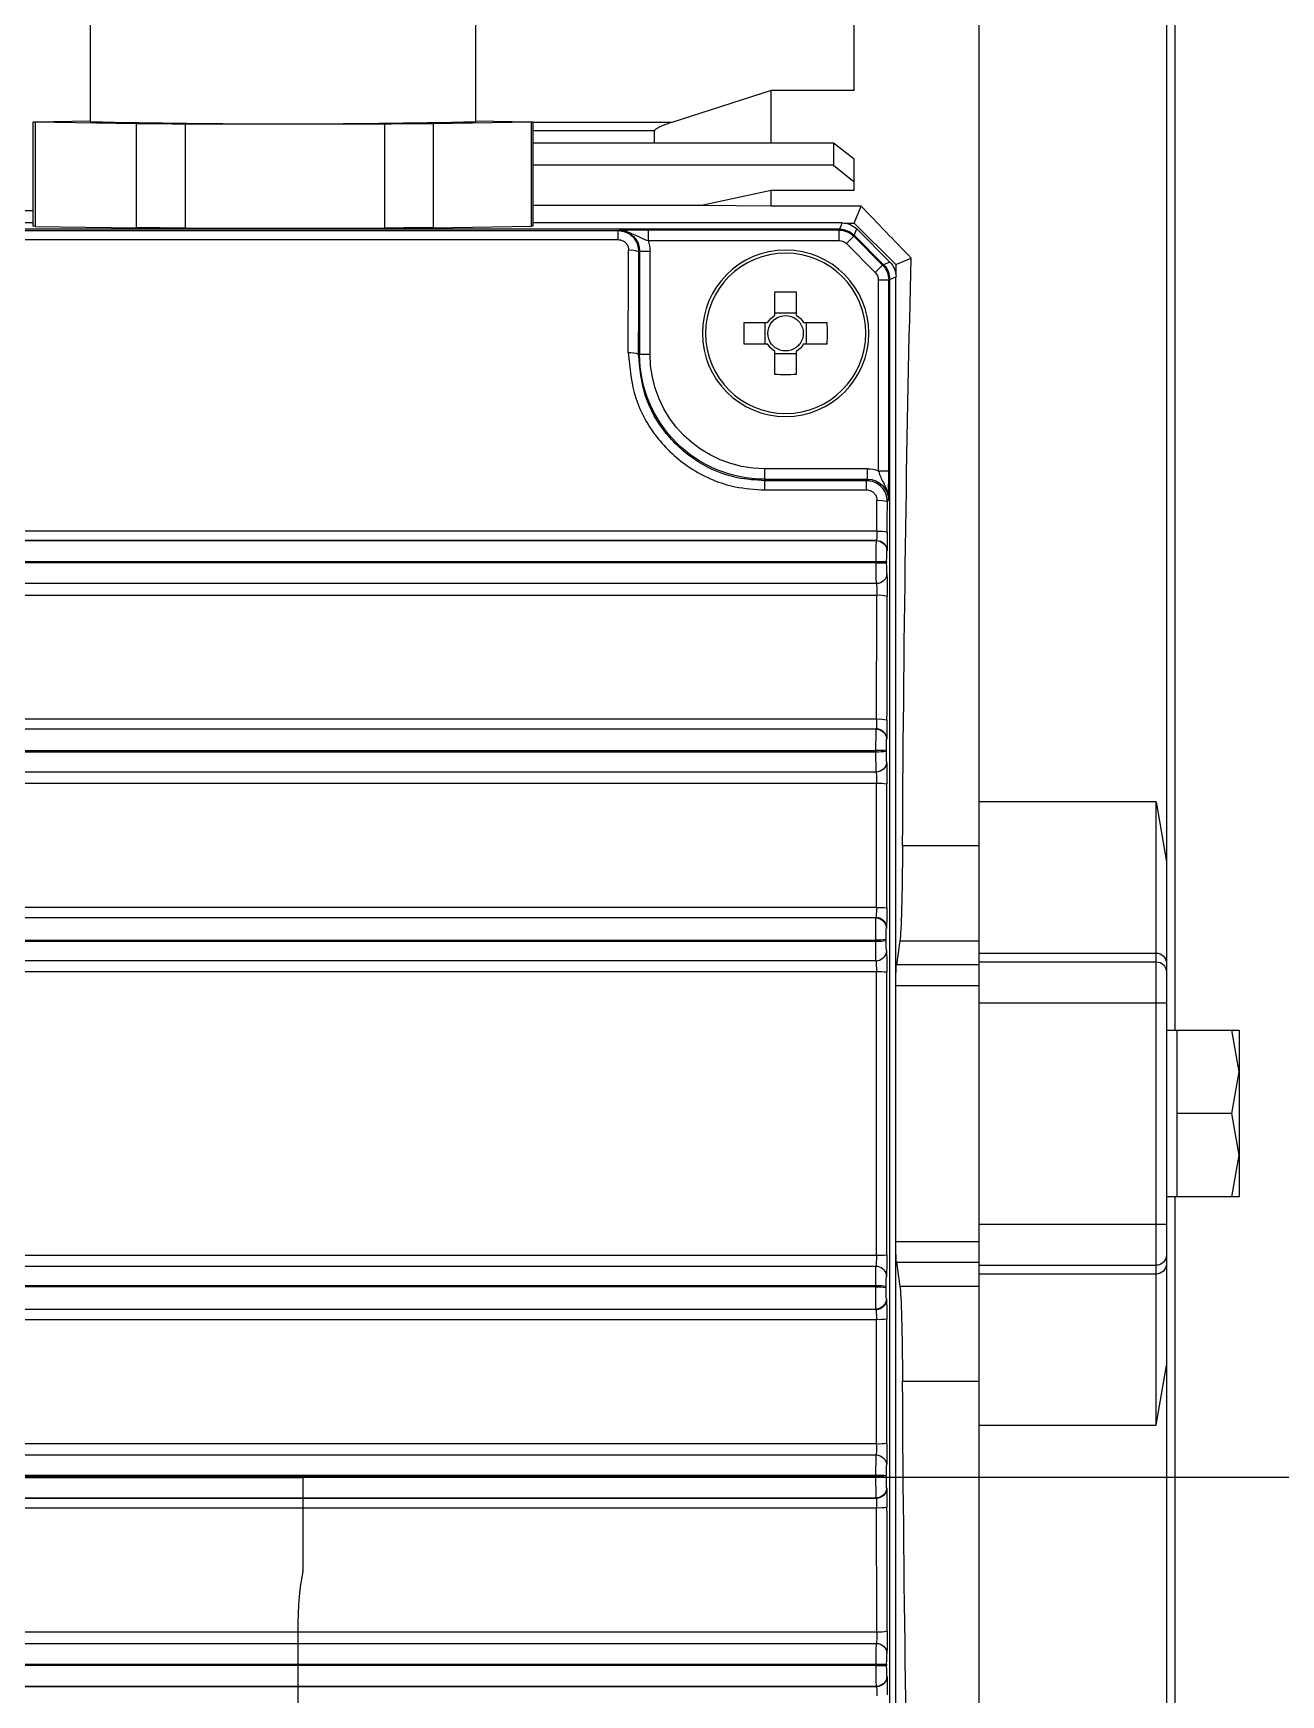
# Model space of a CAD drawing. Header units: centimetres. Extents: x 470464 to 524273, y 49611 to 59074.
# Drawn here: x 509059.47 to 509065.46, y 50596.87 to 50604.85 of the extents above; entities that cross this region are included whole.
import ezdxf

# ---------------------------------------------------------------- set-up
doc = ezdxf.new("R2010")
doc.units = ezdxf.units.CM
doc.header["$MEASUREMENT"] = 0
doc.layers.add('S-COLS-CONC', color=4, linetype='Continuous', lineweight=40)
doc.layers.add('vinç', color=7, linetype='Continuous')

# ---------------------------------------------------------------- blocks, each defined once
blk = doc.blocks.new('tyrhjutry5wjtuydhtsr')
at = {"color": 2, "linetype": 'Continuous', "lineweight": 25}
for p, q in [((71811.3683, 30598.0181), (71811.3683, 30598.9777)), ((71809.827, 30593.502), (71809.827, 30598.7197)), ((71809.8683, 30598.7743), (71809.8683, 30594.3124)), ((71810.7683, 30594.5999), (71810.7683, 30598.7053)), ((71813.1884, 30598.412), (71813.1884, 30597.8672)), ((71815.0384, 30597.8672), (71815.0384, 30598.412)), ((71811.3683, 30598.0181), (71811.7683, 30598.0181)), ((71811.7683, 30597.7659), (71811.7683, 30598.0181)), ((71811.7683, 30598.0181), (71812.2456, 30597.8653)), ((71812.2456, 30597.8653), (71812.9134, 30597.8653)), ((71812.9134, 30597.8672), (71812.9134, 30597.3672)), ((71812.9198, 30597.8661), (71813.3916, 30597.8588)), ((71812.9198, 30597.3661), (71812.9198, 30597.8661)), ((71813.1884, 30597.8724), (71812.9223, 30597.8685)), ((71813.3916, 30597.8588), (71813.3916, 30597.3589)), ((71813.6236, 30597.8576), (71814.5827, 30597.8576)), ((71813.6236, 30597.3577), (71813.6236, 30597.8576)), ((71814.5827, 30597.8576), (71814.5827, 30597.3576)), ((71814.8172, 30597.8587), (71815.3045, 30597.8659)), ((71814.8172, 30597.3587), (71814.8172, 30597.8587)), ((71815.307, 30597.8683), (71815.0384, 30597.8724)), ((71815.3045, 30597.8659), (71815.3045, 30597.366)), ((71815.3134, 30597.3672), (71815.3134, 30597.8672)), ((71811.3683, 30597.6895), (71811.4683, 30597.7659)), ((71811.4683, 30597.7659), (71811.4683, 30597.6605)), ((71811.4683, 30597.7659), (71812.9134, 30597.7659)), ((71812.3281, 30597.7659), (71812.3281, 30597.8247)), ((71812.3281, 30597.8247), (71812.9134, 30597.8247)), ((71811.3683, 30597.5799), (71811.3683, 30597.6895)), ((71811.4683, 30597.6605), (71811.3683, 30597.5799)), ((71811.4683, 30597.6605), (71812.9134, 30597.6605)), ((71811.3683, 30597.539), (71811.3683, 30597.5799)), ((71811.3683, 30597.539), (71811.7683, 30597.539)), ((71811.7683, 30597.4629), (71811.7683, 30597.539)), ((71811.7683, 30597.539), (71812.1024, 30597.4667)), ((71811.3683, 30597.382), (71811.3348, 30597.4629)), ((71811.3348, 30597.4629), (71811.7683, 30597.4629)), ((71811.7683, 30597.4629), (71812.1024, 30597.4667)), ((71812.1024, 30597.4667), (71812.9134, 30597.4667)), ((71816.3508, 30597.4422), (71815.3134, 30597.4422)), ((71811.3683, 30597.382), (71811.1683, 30597.182)), ((71811.1971, 30597.1939), (71811.3564, 30597.3533)), ((71811.3688, 30597.3232), (71811.3564, 30597.3533)), ((71811.4167, 30597.382), (71811.3683, 30597.382)), ((71811.4271, 30597.3826), (71811.4396, 30597.3524)), ((71811.4271, 30597.3826), (71812.9134, 30597.3826)), ((71813.3916, 30597.3589), (71812.9198, 30597.3661)), ((71814.5827, 30597.3576), (71813.6236, 30597.3577)), ((71815.3045, 30597.366), (71814.8172, 30597.3587)), ((71815.3134, 30597.3826), (71816.3508, 30597.3826)), ((71811.2272, 30597.1815), (71811.3688, 30597.3232)), ((71811.2276, 30597.1813), (71811.369, 30597.3227)), ((71811.232, 30597.1795), (71811.3708, 30597.3183)), ((71811.4062, 30597.283), (71811.2673, 30597.1441)), ((71811.3691, 30597.3228), (71811.3688, 30597.3232)), ((71811.3708, 30597.3183), (71811.369, 30597.3227)), ((71811.4062, 30597.283), (71811.3708, 30597.3183)), ((71811.4396, 30597.3524), (71819.4571, 30597.3524)), ((71811.4396, 30597.352), (71811.4396, 30597.3524)), ((71811.4397, 30597.352), (71811.4415, 30597.3476)), ((71811.4397, 30597.352), (71819.4569, 30597.352)), ((71811.4415, 30597.3476), (71812.3588, 30597.3476)), ((71811.4415, 30597.2976), (71811.4415, 30597.3476)), ((71812.3588, 30597.2976), (71811.4415, 30597.2976)), ((71812.3588, 30597.3476), (71812.3588, 30597.2976)), ((71812.4996, 30597.3459), (71812.5025, 30597.344)), ((71812.5025, 30597.3021), (71812.5025, 30597.344)), ((71812.5025, 30597.344), (71818.3941, 30597.344)), ((71818.3941, 30597.3021), (71812.5025, 30597.3021)), ((71811.1683, 30597.182), (71811.0946, 30597.2125)), ((71811.1971, 30597.1939), (71811.2272, 30597.1815)), ((71812.3996, 30597.246), (71812.3496, 30597.246)), ((71812.3496, 30596.752), (71812.3496, 30597.246)), ((71812.3996, 30597.246), (71812.3996, 30596.752)), ((71812.4027, 30597.2439), (71812.3996, 30597.246)), ((71811.1979, 30597.1108), (71811.1678, 30597.1232)), ((71811.1678, 30589.0808), (71811.1678, 30597.1232)), ((71811.1683, 30597.182), (71811.1683, 30597.1337)), ((71811.2275, 30597.1812), (71811.2272, 30597.1815)), ((71811.2276, 30597.1813), (71811.232, 30597.1795)), ((71811.2673, 30597.1441), (71811.232, 30597.1795)), ((71811.1979, 30589.0933), (71811.1979, 30597.1108)), ((71811.1983, 30597.1108), (71811.1979, 30597.1108)), ((71811.2027, 30597.1088), (71811.1983, 30597.1106)), ((71811.1983, 30597.1106), (71811.1983, 30589.0934)), ((71811.2027, 30596.1915), (71811.2027, 30597.1088)), ((71811.2527, 30597.1088), (71811.2027, 30597.1088)), ((71811.2527, 30597.1088), (71811.2527, 30596.1915)), ((71811.6468, 30597.0505), (71811.6468, 30596.9388)), ((71811.7498, 30596.9388), (71811.7498, 30597.0505)), ((71811.6115, 30596.9035), (71811.4999, 30596.9035)), ((71811.6, 30596.9035), (71811.6, 30596.8005)), ((71811.7498, 30596.9503), (71811.6468, 30596.9503)), ((71811.8968, 30596.9035), (71811.7851, 30596.9035)), ((71811.7966, 30596.8005), (71811.7966, 30596.9035)), ((71811.4999, 30596.8005), (71811.6115, 30596.8005)), ((71811.7851, 30596.8005), (71811.8968, 30596.8005)), ((71811.6468, 30596.7652), (71811.6468, 30596.6536)), ((71811.6468, 30596.7537), (71811.7498, 30596.7537)), ((71811.7498, 30596.6536), (71811.7498, 30596.7652)), ((71812.3996, 30596.752), (71812.3496, 30596.752)), ((71812.3996, 30596.752), (71812.4047, 30596.752)), ((71811.2527, 30596.1915), (71811.2027, 30596.1915)), ((71811.3044, 30596.1507), (71811.3044, 30596.2007)), ((71811.3044, 30596.2007), (71811.7983, 30596.2007)), ((71811.7983, 30596.1507), (71811.7983, 30596.2007)), ((71811.3044, 30596.1507), (71811.3092, 30596.1434)), ((71811.7983, 30596.1507), (71811.3044, 30596.1507)), ((71811.3092, 30596.0992), (71811.3092, 30596.1434)), ((71811.3092, 30596.1434), (71811.7983, 30596.1434)), ((71811.7983, 30596.0992), (71811.3092, 30596.0992)), ((71811.7983, 30596.1507), (71811.7983, 30596.1434)), ((71811.7983, 30596.0992), (71811.7983, 30596.1434)), ((71811.2094, 30596.0433), (71811.2044, 30596.0507)), ((71811.2596, 30595.9009), (71819.637, 30595.9009)), ((71811.2613, 30595.8563), (71811.2618, 30595.8554)), ((71819.6353, 30595.8563), (71811.2613, 30595.8563)), ((71811.2618, 30595.8554), (71819.6348, 30595.8554)), ((71811.2118, 30595.8054), (71811.2113, 30595.8064)), ((71811.2126, 30595.7486), (71811.2126, 30595.7554)), ((71811.2626, 30595.7554), (71811.2126, 30595.7554)), ((71811.2626, 30595.7486), (71811.2126, 30595.7486)), ((71811.2626, 30595.7554), (71811.2626, 30595.7486)), ((71819.634, 30595.7554), (71811.2626, 30595.7554)), ((71811.2626, 30595.7486), (71819.634, 30595.7486)), ((71811.2618, 30595.6488), (71819.6348, 30595.6488)), ((71819.6364, 30595.5941), (71811.2602, 30595.5941)), ((71811.2611, 30594.9978), (71819.6355, 30594.9978)), ((71811.2132, 30594.8998), (71811.2127, 30594.9017)), ((71811.2627, 30594.9516), (71811.2632, 30594.9497)), ((71819.6339, 30594.9516), (71811.2627, 30594.9516)), ((71811.2632, 30594.9497), (71819.6335, 30594.9497)), ((71811.214, 30594.8414), (71811.214, 30594.8482)), ((71819.6326, 30594.8465), (71811.264, 30594.8465)), ((71811.264, 30594.8465), (71811.264, 30594.8396)), ((71811.264, 30594.8396), (71819.6326, 30594.8396)), ((71811.2631, 30594.7432), (71819.6335, 30594.7432)), ((71819.6352, 30594.6901), (71811.2614, 30594.6901)), ((71809.9183, 30594.5999), (71809.8683, 30594.3124)), ((71809.9183, 30593.8733), (71809.9183, 30594.5999)), ((71809.9183, 30594.5999), (71810.7683, 30594.5999)), ((71810.7683, 30593.8733), (71810.7683, 30594.5999)), ((71810.7683, 30594.3887), (71811.1363, 30594.3887)), ((71811.262, 30594.0925), (71819.6347, 30594.0925)), ((71811.2635, 30594.0446), (71811.264, 30594.0418)), ((71819.6331, 30594.0446), (71811.2635, 30594.0446)), ((71811.264, 30594.0418), (71819.6326, 30594.0418)), ((71811.1489, 30593.9327), (71810.7683, 30593.9327)), ((71811.1489, 30593.9327), (71811.1661, 30593.8166)), ((71811.214, 30593.9921), (71811.2135, 30593.9949)), ((71811.2148, 30593.932), (71811.2148, 30593.9389)), ((71819.6319, 30593.9354), (71811.2648, 30593.9354)), ((71811.2648, 30593.9354), (71811.2648, 30593.9285)), ((71811.2648, 30593.9285), (71819.6319, 30593.9285)), ((71809.9183, 30593.8312), (71809.9183, 30593.8733)), ((71810.7683, 30593.8733), (71809.9183, 30593.8733)), ((71810.7683, 30593.8166), (71810.7683, 30593.8733)), ((71810.7683, 30593.8312), (71810.7683, 30593.8733)), ((71809.8683, 30593.8241), (71809.8683, 30593.7819)), ((71809.9183, 30593.6342), (71809.9183, 30593.8312)), ((71810.7683, 30593.8312), (71809.9183, 30593.8312)), ((71810.7683, 30593.7181), (71810.7683, 30593.8166)), ((71810.7683, 30593.8166), (71811.1661, 30593.8166)), ((71811.2639, 30593.8355), (71811.2563, 30593.8361)), ((71819.6345, 30593.7842), (71811.2621, 30593.7842)), ((71811.2639, 30593.8355), (71819.6327, 30593.8355)), ((71810.7683, 30592.4859), (71810.7683, 30593.7181)), ((71811.1678, 30593.7181), (71810.7683, 30593.7181)), ((71809.9183, 30593.6342), (71809.8683, 30593.6342)), ((71809.8683, 30593.6342), (71809.8683, 30592.5698)), ((71809.9183, 30592.5698), (71809.9183, 30593.6342)), ((71810.7683, 30593.6342), (71809.9183, 30593.6342)), ((71810.7683, 30592.5698), (71810.7683, 30593.6342)), ((71809.5183, 30593.302), (71809.554, 30593.502)), ((71809.554, 30593.502), (71809.5183, 30593.502)), ((71809.5183, 30593.502), (71809.5183, 30593.302)), ((71809.8183, 30593.502), (71809.554, 30593.502)), ((71809.8183, 30593.502), (71809.8183, 30593.302)), ((71809.8683, 30593.502), (71809.8183, 30593.502)), ((71809.554, 30593.102), (71809.5183, 30593.302)), ((71809.5183, 30593.302), (71809.5183, 30592.902)), ((71809.8183, 30593.302), (71809.8183, 30593.102)), ((71809.5183, 30592.902), (71809.554, 30593.102)), ((71809.554, 30593.102), (71809.8183, 30593.102)), ((71809.8183, 30593.102), (71809.8183, 30592.902)), ((71809.554, 30592.702), (71809.5183, 30592.902)), ((71809.5183, 30592.902), (71809.5183, 30592.702)), ((71809.8183, 30592.902), (71809.8183, 30592.702)), ((71809.5183, 30592.702), (71809.554, 30592.702)), ((71809.554, 30592.702), (71809.8183, 30592.702)), ((71809.8183, 30592.702), (71809.8683, 30592.702)), ((71809.827, 30587.4843), (71809.827, 30592.702)), ((71809.9183, 30592.5698), (71809.8683, 30592.5698)), ((71809.9183, 30592.3729), (71809.9183, 30592.5698)), ((71810.7683, 30592.5698), (71809.9183, 30592.5698)), ((71810.7683, 30592.3874), (71810.7683, 30592.4859)), ((71810.7683, 30592.4859), (71811.1678, 30592.4859)), ((71809.8683, 30592.4221), (71809.8683, 30592.38)), ((71811.2621, 30592.4198), (71819.6345, 30592.4198)), ((71810.7683, 30592.3729), (71809.9183, 30592.3729)), ((71809.9183, 30592.3307), (71809.9183, 30592.3729)), ((71809.9183, 30592.3307), (71810.7683, 30592.3307)), ((71809.9183, 30591.6042), (71809.9183, 30592.3307)), ((71811.1661, 30592.3874), (71810.7683, 30592.3874)), ((71810.7683, 30592.3307), (71810.7683, 30592.3874)), ((71810.7683, 30592.3307), (71810.7683, 30592.3729)), ((71810.7683, 30591.6042), (71810.7683, 30592.3307)), ((71811.1661, 30592.3874), (71811.1489, 30592.2714)), ((71811.2639, 30592.3685), (71811.2565, 30592.3679)), ((71819.6327, 30592.3685), (71811.2639, 30592.3685)), ((71810.7683, 30592.2714), (71811.1489, 30592.2714)), ((71811.2148, 30592.2651), (71811.2148, 30592.272)), ((71811.2648, 30592.2755), (71811.2648, 30592.2686)), ((71819.6319, 30592.2755), (71811.2648, 30592.2755)), ((71811.2648, 30592.2686), (71819.6319, 30592.2686)), ((71811.2135, 30592.2091), (71811.214, 30592.2119)), ((71819.6347, 30592.1116), (71811.262, 30592.1116)), ((71811.264, 30592.1622), (71811.2635, 30592.1594)), ((71811.2635, 30592.1594), (71819.6331, 30592.1594)), ((71819.6326, 30592.1622), (71811.264, 30592.1622)), ((71809.9183, 30591.6042), (71809.8683, 30591.8917)), ((71809.8683, 30591.8917), (71809.8683, 30587.4297)), ((71811.1363, 30591.8153), (71810.7683, 30591.8153)), ((71810.7683, 30591.6042), (71809.9183, 30591.6042)), ((71810.7683, 30587.4988), (71810.7683, 30591.6042)), ((71811.2614, 30591.5139), (71819.6352, 30591.5139)), ((71819.6335, 30591.4609), (71811.2631, 30591.4609)), ((71811.264, 30591.3644), (71811.264, 30591.3575)), ((71819.6326, 30591.3644), (71811.264, 30591.3644)), ((71811.2127, 30591.3023), (71811.2132, 30591.3042)), ((71811.214, 30591.3558), (71811.214, 30591.3627)), ((71811.264, 30591.3575), (71819.6326, 30591.3575)), ((71819.6355, 30591.2062), (71811.2611, 30591.2062)), ((71811.2632, 30591.2543), (71811.2627, 30591.2524)), ((71811.2627, 30591.2524), (71819.6339, 30591.2524)), ((71819.6335, 30591.2543), (71811.2632, 30591.2543)), ((71811.2602, 30590.6099), (71819.6364, 30590.6099)), ((71819.6348, 30590.5552), (71811.2618, 30590.5552)), ((71811.2126, 30590.4486), (71811.2126, 30590.4554)), ((71811.2626, 30590.4554), (71811.2126, 30590.4554)), ((71811.2626, 30590.4486), (71811.2126, 30590.4486)), ((71811.2626, 30590.4554), (71811.2626, 30590.4486)), ((71819.634, 30590.4554), (71811.2626, 30590.4554)), ((71811.2626, 30590.4486), (71819.634, 30590.4486)), ((71811.2113, 30590.3977), (71811.2118, 30590.3986)), ((71811.2618, 30590.3486), (71811.2613, 30590.3477)), ((71811.2613, 30590.3477), (71819.6353, 30590.3477)), ((71819.6348, 30590.3486), (71811.2618, 30590.3486))]:
    blk.add_line(p, q, dxfattribs=at)
at = {"color": 2, "linetype": 'Continuous', "lineweight": 25, "flags": 128}
for points in [[(71812.9223, 30597.8685), (71812.9187, 30597.8682), (71812.916, 30597.8679), (71812.9142, 30597.8676), (71812.9134, 30597.8673), (71812.9136, 30597.867), (71812.9147, 30597.8667), (71812.9168, 30597.8664), (71812.9198, 30597.8661)], [(71813.3916, 30597.8588), (71813.4188, 30597.8587), (71813.4466, 30597.8585), (71813.4749, 30597.8583), (71813.5037, 30597.8582), (71813.533, 30597.858), (71813.5628, 30597.8579), (71813.593, 30597.8578), (71813.6236, 30597.8576)], [(71814.5827, 30597.8576), (71814.6136, 30597.8577), (71814.644, 30597.8578), (71814.6741, 30597.8579), (71814.7037, 30597.8581), (71814.7328, 30597.8582), (71814.7615, 30597.8584), (71814.7896, 30597.8586), (71814.8172, 30597.8587)], [(71815.3045, 30597.8659), (71815.3081, 30597.8662), (71815.3108, 30597.8665), (71815.3126, 30597.8668), (71815.3133, 30597.8671), (71815.3132, 30597.8674), (71815.3121, 30597.8677), (71815.31, 30597.868), (71815.307, 30597.8683)], [(71813.3916, 30597.3589), (71813.4188, 30597.3587), (71813.4466, 30597.3585), (71813.4749, 30597.3584), (71813.5037, 30597.3582), (71813.533, 30597.3581), (71813.5628, 30597.3579), (71813.593, 30597.3578), (71813.6236, 30597.3577)], [(71814.5827, 30597.3576), (71814.6136, 30597.3577), (71814.644, 30597.3578), (71814.6741, 30597.358), (71814.7037, 30597.3581), (71814.7328, 30597.3583), (71814.7615, 30597.3584), (71814.7896, 30597.3586), (71814.8172, 30597.3587)]]:
    blk.add_lwpolyline(points, dxfattribs=at)
at = {"color": 2, "linetype": 'Continuous', "lineweight": 25}
for radius in [0.4, 0.3853]:
    blk.add_circle((71811.6983, 30596.852), radius, dxfattribs=at)
for centre, radius, start, end in [((71814.1151, 30640.7567), 42.8995, 268.76219, 271.23315), ((71812.9189, 30597.3806), 0.0145, 247.5109, 273.2978), ((71815.3061, 30597.3863), 0.0204, 265.41978, 290.8725), ((71811.4396, 30597.2524), 0.1, 90.0009, 134.9991), ((71811.4415, 30597.2476), 0.1, 90.00361, 134.99639), ((71812.4413, 30597.1627), 0.0899, 82.72132, 115.43641), ((71811.2979, 30597.1108), 0.1, 135.0009, 179.9991), ((71811.3027, 30597.1088), 0.1, 135.00361, 179.99639), ((71811.6983, 30595.6133), 1.4381, 87.94769, 92.05231), ((71812.937, 30596.852), 1.4381, 177.94769, 182.05231), ((71811.6983, 30596.852), 0.1009, 120.68693, 149.31307), ((71811.6983, 30596.852), 0.0851, 142.7589, 217.2411), ((71811.6983, 30596.852), 0.0851, 127.2411, 142.7589), ((71811.6983, 30596.852), 0.0851, 52.7589, 127.2411), ((71811.6983, 30596.852), 0.1009, 30.68693, 59.31307), ((71811.6983, 30596.852), 0.0851, 37.2411, 52.7589), ((71811.6983, 30596.852), 0.0851, 322.7589, 37.2411), ((71810.4596, 30596.852), 1.4381, 357.94769, 2.05231), ((71811.6983, 30596.852), 0.1009, 210.68693, 239.31307), ((71811.6983, 30596.852), 0.0851, 217.2411, 232.7589), ((71811.6983, 30596.852), 0.1009, 300.68693, 329.31307), ((71811.6983, 30596.852), 0.0851, 307.2411, 322.7589), ((71811.6983, 30596.852), 0.0851, 232.7589, 307.2411), ((71811.7983, 30596.752), 0.6013, 270, 0), ((71811.7983, 30596.752), 0.5513, 270, 0), ((71812.4432, 30596.6594), 0.1003, 83.43836, 112.59297), ((71811.6983, 30598.0907), 1.4381, 267.94769, 272.05231), ((71811.2475, 30595.93), 0.1196, 84.32961, 108.61602), ((71811.2478, 30595.776), 0.1254, 84.58652, 107.71385), ((71811.2613, 30595.8063), 0.05, 90.02777, 179.94604), ((71811.2618, 30595.8054), 0.05, 90.02777, 179.94604), ((71811.2618, 30595.6988), 0.05, 180.12991, 269.97957), ((71811.2483, 30595.4548), 0.1398, 85.13183, 105.82888), ((71811.2492, 30594.8168), 0.1815, 86.23631, 102.11268), ((71811.2627, 30594.9016), 0.05, 90.01622, 179.85276), ((71811.2632, 30594.8997), 0.05, 90.01622, 179.85276), ((71811.252, 30595.2207), 0.3744, 264.17053, 271.8313), ((71811.252, 30595.2138), 0.3744, 264.17053, 271.8313), ((71811.2631, 30594.7932), 0.05, 180.04226, 269.97363), ((71811.2495, 30594.4749), 0.2155, 86.82614, 100.17136), ((71811.25, 30593.7497), 0.343, 88.0014, 96.36605), ((71811.2635, 30593.9947), 0.05, 89.96973, 179.72426), ((71811.264, 30593.9918), 0.05, 89.96973, 179.72426), ((71811.2528, 30594.1246), 0.1896, 258.41367, 273.60454), ((71811.2528, 30594.1177), 0.1896, 258.41367, 273.60454), ((71809.9179, 30593.8237), 0.0496, 89.56481, 179.55809), ((71811.2639, 30593.8855), 0.05, 179.98983, 261.2469), ((71809.9179, 30593.7815), 0.0496, 89.56481, 179.55809), ((71811.2502, 30593.2876), 0.4967, 88.61896, 94.38997), ((71809.9179, 30592.4225), 0.0496, 180.44191, 270.43519), ((71811.2502, 30592.9164), 0.4967, 265.61003, 271.38104), ((71809.9179, 30592.3803), 0.0496, 180.44191, 270.43519), ((71811.2639, 30592.3185), 0.05, 98.53785, 180.01018), ((71811.2528, 30592.0863), 0.1896, 86.39546, 101.58633), ((71811.2528, 30592.0794), 0.1896, 86.39546, 101.58633), ((71811.2635, 30592.2093), 0.05, 180.27574, 270.03027), ((71811.264, 30592.2122), 0.05, 180.27574, 270.03027), ((71811.25, 30592.4543), 0.343, 263.63395, 271.9986), ((71811.2495, 30591.7291), 0.2155, 259.82864, 273.17386), ((71811.2631, 30591.4109), 0.05, 90.02637, 179.95774), ((71811.252, 30590.9902), 0.3744, 88.1687, 95.82947), ((71811.2627, 30591.3024), 0.05, 180.14724, 269.98378), ((71811.2632, 30591.3043), 0.05, 180.14724, 269.98378), ((71811.252, 30590.9833), 0.3744, 88.1687, 95.82947), ((71811.2492, 30591.3873), 0.1815, 257.88732, 273.76369), ((71811.2483, 30590.7492), 0.1398, 254.17112, 274.86817), ((71811.2618, 30590.5052), 0.05, 90.02043, 179.87009), ((71811.2613, 30590.3977), 0.05, 180.05396, 269.97223), ((71811.2618, 30590.3987), 0.05, 180.05396, 269.97223)]:
    blk.add_arc(centre, radius, start, end, dxfattribs=at)
for centre, major_axis, ratio, start_param, end_param in [((71806.8365, 30593.102), (5.7279, 5.724), 0.01851, 5.53183, 5.596897), ((71811.4271, 30597.2825), (0.0383, -0.0924), 0.999955, 2.748909, 3.534276), ((71811.4397, 30597.252), (0.0383, -0.0924), 0.999822, 2.748957, 3.534229), ((71811.4415, 30597.2476), (0.0191, -0.0462), 0.999822, 2.748957, 3.534229), ((71812.4997, 30597.2459), (0.1249, -0.0832), 0.999505, 3.37756, 3.729308), ((71812.4997, 30597.2459), (0.0833, -0.0555), 0.999011, 2.158969, 3.729308), ((71810.9902, 30593.102), (0, 5.725), 0.026186, 4.939075, 5.51331), ((71811.2678, 30597.1232), (0.0924, -0.0383), 0.999955, 2.748909, 3.534276), ((71811.7325, 30593.102), (0, 25.9286), 0.026186, 4.853629, 4.872817), ((71811.7825, 30593.102), (0, 25.9786), 0.026136, 4.853629, 4.872817), ((71811.2983, 30597.1106), (-0.0924, 0.0383), 0.999822, 5.890549, 6.675821), ((71811.3027, 30597.1088), (-0.0462, 0.0191), 0.999822, 5.890549, 6.675821), ((71811.3044, 30596.0507), (0.0832, -0.1249), 0.999505, 2.553877, 2.905625), ((71811.3044, 30596.0507), (-0.0555, 0.0833), 0.999011, 5.69547, 7.265809), ((71810.7597, 30593.102), (0, 25.9286), 0.017455, 4.820337, 4.826071), ((71810.8097, 30593.102), (0, 25.9786), 0.017421, 4.820337, 4.826071), ((71811.2114, 30595.9063), (0, 0.1), 0.017455, 1.678745, 3.106686), ((71811.2614, 30595.9063), (0, 0.05), 0.03491, 1.678745, 3.106686), ((71811.2618, 30595.7554), (0, 0.1), 0.008728, 4.712389, 6.248279), ((71811.2118, 30595.7554), (0, 0.05), 0.017455, 4.712389, 6.248279), ((71811.2119, 30595.5989), (0, 0.1), 0.017455, 0.064215, 1.666872), ((71811.2118, 30595.7486), (0, 0.05), 0.017455, 3.205807, 4.712389), ((71811.2618, 30595.7486), (0, 0.1), 0.008728, 3.205807, 4.712389), ((71811.2619, 30595.5989), (0, 0.05), 0.03491, 0.064215, 1.666872), ((71810.7597, 30593.102), (0, 25.9286), 0.017455, 4.785431, 4.808465), ((71810.8097, 30593.102), (0, 25.9786), 0.017421, 4.785431, 4.808465), ((71811.2128, 30595.0015), (0, 0.1), 0.017455, 1.643838, 3.071779), ((71811.2628, 30595.0015), (0, 0.05), 0.03491, 1.643838, 3.071779), ((71811.2131, 30594.85), (0, 0.05), 0.017455, 4.677482, 6.213372), ((71811.2631, 30594.85), (0, 0.1), 0.008728, 4.677482, 6.213372), ((71811.2131, 30594.8431), (0, 0.05), 0.017455, 3.170901, 4.677482), ((71811.2631, 30594.8431), (0, 0.1), 0.008728, 3.170901, 4.677482), ((71811.2132, 30594.6932), (0, 0.1), 0.017455, 0.029308, 1.631966), ((71811.2632, 30594.6932), (0, 0.05), 0.03491, 0.029308, 1.631966), ((71810.7597, 30593.102), (0, 25.9286), 0.017455, 4.750524, 4.773558), ((71810.8097, 30593.102), (0, 25.9786), 0.017421, 4.750524, 4.773558), ((71811.1516, 30594.5236), (0, 0.6), 0.026186, 1.797483, 2.96706), ((71811.2137, 30594.0944), (0, 0.1), 0.017455, 1.608931, 3.036873), ((71811.2637, 30594.0944), (0, 0.05), 0.03491, 1.608931, 3.036873), ((71811.2639, 30593.9424), (0, 0.1), 0.008728, 4.642576, 6.178466), ((71811.2139, 30593.9424), (0, 0.05), 0.017455, 4.642576, 6.178466), ((71811.2139, 30593.9355), (0, 0.05), 0.017455, 3.858171, 4.642576), ((71811.2639, 30593.9355), (0, 0.1), 0.008728, 3.135994, 4.642576), ((71811.2139, 30593.7855), (0, 0.1), 0.017455, 0.54156, 1.597059), ((71811.2139, 30593.7855), (0, 0.1), 0.017455, 6.277587, 6.824745), ((71811.2139, 30593.9355), (0, 0.05), 0.017455, 3.135994, 3.858171), ((71811.1657, 30593.7181), (0, 0.1), 0.026186, 5.368713, 6.108652), ((71810.7597, 30593.102), (0, 25.9286), 0.017455, 4.686126, 4.738652), ((71811.2639, 30593.7855), (0, 0.05), 0.03491, 6.277587, 7.880245), ((71810.8097, 30593.102), (0, 25.9786), 0.017421, 4.686126, 4.738652), ((71811.1657, 30592.4859), (0, 0.1), 0.026186, 3.316126, 4.056065), ((71811.2139, 30592.4185), (0, 0.1), 0.017455, 1.544533, 3.147191), ((71811.2639, 30592.4185), (0, 0.05), 0.03491, 1.544533, 3.147191), ((71811.2639, 30592.2685), (0, 0.1), 0.008728, 4.782202, 6.288784), ((71811.1516, 30591.6805), (0, 0.6), 0.026186, 0.174533, 1.34411), ((71811.2139, 30592.2685), (0, 0.05), 0.017455, 4.782202, 6.288784), ((71811.2139, 30592.2617), (0, 0.05), 0.017455, 3.246312, 4.782202), ((71811.2639, 30592.2617), (0, 0.1), 0.008728, 3.246312, 4.782202), ((71811.2137, 30592.1096), (0, 0.1), 0.017455, 0.10472, 1.532661), ((71810.7597, 30593.102), (0, 25.9286), 0.017455, 4.651219, 4.674254), ((71810.8097, 30593.102), (0, 25.9786), 0.017421, 4.651219, 4.674254), ((71811.2637, 30592.1096), (0, 0.05), 0.03491, 0.10472, 1.532661), ((71810.9902, 30593.102), (0, 5.725), 0.026186, 3.911468, 4.485703), ((71811.2132, 30591.5108), (0, 0.1), 0.017455, 1.509627, 3.112285), ((71811.2632, 30591.5108), (0, 0.05), 0.03491, 1.509627, 3.112285), ((71811.2631, 30591.3609), (0, 0.1), 0.008728, 4.747296, 6.253877), ((71811.2131, 30591.3609), (0, 0.05), 0.017455, 4.747296, 6.253877), ((71811.2128, 30591.2025), (0, 0.1), 0.017455, 0.069813, 1.497755), ((71811.2131, 30591.3541), (0, 0.05), 0.017455, 3.211406, 4.747296), ((71811.2631, 30591.3541), (0, 0.1), 0.008728, 3.211406, 4.747296), ((71810.7597, 30593.102), (0, 25.9286), 0.017455, 4.616313, 4.639347), ((71810.8097, 30593.102), (0, 25.9786), 0.017421, 4.616313, 4.639347), ((71811.2628, 30591.2025), (0, 0.05), 0.03491, 0.069813, 1.497755), ((71811.2119, 30590.6051), (0, 0.1), 0.017455, 1.47472, 3.077378), ((71811.2619, 30590.6051), (0, 0.05), 0.03491, 1.47472, 3.077378), ((71811.2118, 30590.4554), (0, 0.05), 0.017455, 4.712389, 6.218971), ((71811.2618, 30590.4554), (0, 0.1), 0.008728, 4.712389, 6.218971), ((71811.2118, 30590.4486), (0, 0.05), 0.017455, 3.176499, 4.712389), ((71811.2618, 30590.4486), (0, 0.1), 0.008728, 3.176499, 4.712389), ((71811.2114, 30590.2977), (0, 0.1), 0.017455, 0.034907, 1.462848), ((71811.2614, 30590.2977), (0, 0.05), 0.03491, 0.034907, 1.462848)]:
    blk.add_ellipse(centre, major_axis=major_axis, ratio=ratio, start_param=start_param, end_param=end_param, dxfattribs=at)
for points, knots in [([(71812.2456, 30597.8653), (71812.2611, 30597.8601), (71812.2844, 30597.8522), (71812.3091, 30597.841), (71812.3202, 30597.8343), (71812.3252, 30597.8304), (71812.3278, 30597.827), (71812.328, 30597.8254), (71812.3281, 30597.8247)], [0, 0, 0, 0, 0.493912, 0.741553, 0.826941, 0.912841, 0.962882, 1, 1, 1, 1]), ([(71812.3588, 30597.3476), (71812.3726, 30597.3476), (71812.4, 30597.3476), (71812.4447, 30597.3471), (71812.4756, 30597.3465), (71812.4942, 30597.346), (71812.4995, 30597.3459), (71812.4996, 30597.3459)], [0, 0, 0, 0, 0.230378, 0.459751, 0.845614, 0.996458, 1, 1, 1, 1]), ([(71812.4996, 30597.3459), (71812.4994, 30597.3459), (71812.489, 30597.346), (71812.4567, 30597.3423), (71812.4196, 30597.3238), (71812.3847, 30597.3061), (71812.3669, 30597.3003), (71812.3588, 30597.2976)], [0, 0, 0, 0, 0.004156, 0.209418, 0.645446, 0.837982, 1, 1, 1, 1]), ([(71812.4027, 30597.2439), (71812.4038, 30597.2552), (71812.406, 30597.278), (71812.4236, 30597.3083), (71812.4494, 30597.3309), (71812.4773, 30597.3424), (71812.4955, 30597.3435), (71812.5025, 30597.344)], [0, 0, 0, 0, 0.217355, 0.4355, 0.652391, 0.866423, 1, 1, 1, 1]), ([(71812.5025, 30597.3021), (71812.499, 30597.3019), (71812.4899, 30597.3013), (71812.4759, 30597.2955), (71812.463, 30597.2841), (71812.4543, 30597.269), (71812.4532, 30597.2576), (71812.4527, 30597.2519)], [0, 0, 0, 0, 0.13278, 0.34573, 0.562297, 0.781144, 1, 1, 1, 1]), ([(71812.4547, 30596.759), (71812.4476, 30596.6847), (71812.4335, 30596.5361), (71812.3197, 30596.3376), (71812.152, 30596.1883), (71811.9672, 30596.1102), (71811.8459, 30596.1023), (71811.7983, 30596.0992)], [0, 0, 0, 0, 0.216658, 0.433276, 0.648533, 0.862019, 1, 1, 1, 1]), ([(71811.7983, 30596.1434), (71811.8423, 30596.1463), (71811.9544, 30596.1535), (71812.1251, 30596.2256), (71812.2801, 30596.3633), (71812.3852, 30596.5464), (71812.3982, 30596.6835), (71812.4047, 30596.752)], [0, 0, 0, 0, 0.138027, 0.351557, 0.566811, 0.783388, 1, 1, 1, 1]), ([(71811.2044, 30596.0507), (71811.2044, 30596.0509), (71811.2043, 30596.0562), (71811.2038, 30596.0748), (71811.2032, 30596.1056), (71811.2028, 30596.1503), (71811.2027, 30596.1778), (71811.2027, 30596.1915)], [0, 0, 0, 0, 0.003542, 0.154386, 0.540249, 0.769622, 1, 1, 1, 1]), ([(71811.2527, 30596.1915), (71811.25, 30596.1834), (71811.2443, 30596.1656), (71811.2265, 30596.1307), (71811.208, 30596.0937), (71811.2044, 30596.0614), (71811.2044, 30596.0509), (71811.2044, 30596.0507)], [0, 0, 0, 0, 0.162018, 0.354554, 0.790582, 0.995844, 1, 1, 1, 1]), ([(71811.2094, 30596.0433), (71811.2105, 30596.0546), (71811.2127, 30596.0773), (71811.2302, 30596.1075), (71811.2558, 30596.1301), (71811.2838, 30596.1418), (71811.3021, 30596.143), (71811.3092, 30596.1434)], [0, 0, 0, 0, 0.216405, 0.433275, 0.649438, 0.863869, 1, 1, 1, 1]), ([(71811.3092, 30596.0992), (71811.3057, 30596.099), (71811.2965, 30596.0984), (71811.2825, 30596.0925), (71811.2697, 30596.0812), (71811.261, 30596.066), (71811.2599, 30596.0546), (71811.2594, 30596.049)], [0, 0, 0, 0, 0.1355676, 0.3492741, 0.565246, 0.7826026, 1, 1, 1, 1]), ([(71809.8683, 30594.3124), (71809.8683, 30594.2518), (71809.8683, 30594.1294), (71809.8683, 30593.9853), (71809.8683, 30593.8759), (71809.8683, 30593.8412), (71809.8683, 30593.8241)], [0, 0, 0, 0, 0.247158, 0.5, 0.752842, 1, 1, 1, 1]), ([(71809.8683, 30593.7819), (71809.8683, 30593.7773), (71809.8683, 30593.7679), (71809.8683, 30593.7325), (71809.8683, 30593.686), (71809.8683, 30593.6511), (71809.8683, 30593.6342)], [0, 0, 0, 0, 0.242227, 0.5, 0.757773, 1, 1, 1, 1]), ([(71809.8683, 30592.5698), (71809.8683, 30592.5529), (71809.8683, 30592.518), (71809.8683, 30592.4715), (71809.8683, 30592.4361), (71809.8683, 30592.4267), (71809.8683, 30592.4221)], [0, 0, 0, 0, 0.242227, 0.5, 0.757773, 1, 1, 1, 1]), ([(71809.8683, 30592.38), (71809.8683, 30592.3628), (71809.8683, 30592.3281), (71809.8683, 30592.2187), (71809.8683, 30592.0746), (71809.8683, 30591.9522), (71809.8683, 30591.8917)], [0, 0, 0, 0, 0.247158, 0.5, 0.752842, 1, 1, 1, 1])]:
    blk.add_open_spline(points, degree=3, knots=knots, dxfattribs=at)
blk = doc.blocks.new('dfgxzdyrsgdzb')
at = {"color": 2, "linetype": 'Continuous', "lineweight": 25}
for p, q in [((428297.1887, 68884.4031), (428297.1887, 68883.95)), ((428299.8887, 68884.4031), (428297.1887, 68884.4031)), ((428299.8887, 68883.95), (428299.8887, 68884.4031)), ((428301.3584, 68884.1588), (428301.3097, 68884.1628)), ((428302.7821, 68884.0748), (428301.3584, 68884.1613)), ((428300.6683, 68883.8423), (428300.276, 68883.3183)), ((428297.212, 68883.7031), (428297.212, 68883.1924)), ((428299.8653, 68883.1776), (428299.8653, 68883.7031)), ((428301.3311, 68883.7122), (428302.7565, 68883.6255)), ((428300.737, 68883.1831), (428301.0285, 68883.5726)), ((428296.5562, 68883.1781), (428294.8387, 68883.1781)), ((428294.8387, 68883.1781), (428294.8387, 68882.9531)), ((428296.6496, 68883.1834), (428295.674, 68883.1277)), ((428299.8719, 68883.1781), (428299.8653, 68883.1781)), ((428301.504, 68883.1062), (428300.8417, 68883.1753)), ((428294.8387, 68882.9531), (428294.8387, 68882.7281)), ((428297.212, 68882.7424), (428297.212, 68882.2031)), ((428299.9949, 68882.7281), (428300.0984, 68882.7389)), ((428294.8387, 68882.7281), (428295.6019, 68882.7281)), ((428295.6996, 68882.6785), (428296.6753, 68882.7342)), ((428296.5691, 68882.7281), (428297.212, 68882.7281)), ((428299.8653, 68882.2031), (428299.8653, 68882.7265)), ((428299.89, 68882.7281), (428299.9949, 68882.7281)), ((428300.795, 68882.7277), (428301.4573, 68882.6586)), ((428297.1887, 68881.9543), (428297.1887, 68880.1495)), ((428299.8887, 68880.1495), (428299.8887, 68881.9562)), ((428297.1887, 68880.1495), (428297.3531, 68879.5359)), ((428297.1887, 68880.1495), (428299.8887, 68880.1495)), ((428299.7243, 68879.5359), (428299.8887, 68880.1495)), ((428294.3883, 68879.5364), (428294.3883, 68879.7831)), ((428295.0387, 68879.7831), (428294.3883, 68879.7831)), ((428295.0387, 68879.5364), (428295.0387, 68879.7831)), ((428295.6891, 68879.7831), (428295.0387, 68879.7831)), ((428295.6891, 68879.7831), (428295.6891, 68879.5364)), ((428301.3883, 68879.5364), (428301.3883, 68879.7831)), ((428302.0387, 68879.7831), (428301.3883, 68879.7831)), ((428302.0387, 68879.5364), (428302.0387, 68879.7831)), ((428302.6891, 68879.7831), (428302.0387, 68879.7831)), ((428302.6891, 68879.5364), (428302.6891, 68879.7831)), ((428296.1387, 68879.5364), (428294.0387, 68879.5364)), ((428294.0387, 68879.5341), (428294.0387, 68879.5364)), ((428294.0387, 68879.5341), (428303.0387, 68879.5341)), ((428294.0387, 68879.4843), (428294.0387, 68879.5341)), ((428303.0387, 68879.4843), (428294.0387, 68879.4843)), ((428294.0387, 68879.2031), (428294.0387, 68879.4843)), ((428296.1387, 68879.5357), (428296.1387, 68879.5364)), ((428300.9387, 68879.5359), (428296.1387, 68879.5359)), ((428296.1387, 68879.5357), (428300.9387, 68879.5357)), ((428303.0387, 68879.5364), (428300.9387, 68879.5364)), ((428300.9387, 68879.5364), (428300.9387, 68879.5357)), ((428303.0387, 68879.5341), (428303.0387, 68879.5364)), ((428303.0387, 68879.4843), (428303.0387, 68879.5341)), ((428303.0387, 68879.2031), (428303.0387, 68879.4843))]:
    blk.add_line(p, q, dxfattribs=at)
at = {"color": 2, "linetype": 'Continuous', "lineweight": 25, "flags": 128}
for points in [[(428301.3584, 68884.1613), (428301.3584, 68884.1613), (428301.358, 68884.1442), (428301.3555, 68884.0955), (428301.3514, 68884.0226), (428301.3463, 68883.9367), (428301.3409, 68883.8507), (428301.3362, 68883.7779), (428301.3327, 68883.7292), (428301.3311, 68883.7122), (428301.3311, 68883.7122)], [(428296.6496, 68883.1834), (428296.6617, 68883.1833), (428296.7172, 68883.1622), (428296.7643, 68883.1102), (428296.7959, 68883.035), (428296.8073, 68882.9483), (428296.7965, 68882.8632), (428296.7654, 68882.7926), (428296.7186, 68882.7473), (428296.6753, 68882.7342)], [(428299.876, 68883.1783), (428299.893, 68883.1785), (428299.9574, 68883.158), (428300.0121, 68883.1064), (428300.0488, 68883.0316), (428300.0619, 68882.945), (428300.0494, 68882.8598), (428300.0132, 68882.7889), (428299.9588, 68882.7431), (428299.9097, 68882.7295)], [(428295.8314, 68882.9031), (428295.8233, 68882.8171), (428295.7944, 68882.7442), (428295.7491, 68882.6954), (428295.6944, 68882.6783), (428295.6384, 68882.6954), (428295.5899, 68882.7442), (428295.5561, 68882.8171), (428295.5422, 68882.9031), (428295.5503, 68882.9891), (428295.5792, 68883.062), (428295.6245, 68883.1108), (428295.6793, 68883.1279), (428295.7352, 68883.1108), (428295.7837, 68883.062), (428295.8175, 68882.9891), (428295.8314, 68882.9031)]]:
    blk.add_lwpolyline(points, dxfattribs=at)
at = {"color": 2, "linetype": 'Continuous', "lineweight": 25}
for centre, radius, start, end in [((428301.3912, 68884.4326), 0.9333, 219.23358, 247.1333), ((428300.7371, 68883.6809), 0.5866, 218.18514, 236.38363), ((428297.5287, 68882.9682), 0.2105, 90.98544, 186.10858), ((428300.837, 68882.9629), 0.2125, 88.7333, 183.06688), ((428301.5108, 68882.8873), 0.2239, 104.74429, 182.43694), ((428297.5189, 68882.928), 0.2004, 174.90954, 260.59526), ((428300.8305, 68882.9313), 0.2066, 174.38832, 260.11153), ((428301.4916, 68882.8608), 0.2051, 175.93618, 260.37703)]:
    blk.add_arc(centre, radius, start, end, dxfattribs=at)
for points, knots in [([(428301.3097, 68884.1628), (428301.2538, 68884.1596), (428301.1756, 68884.1551), (428301.0639, 68884.1259), (428300.9718, 68884.0912), (428300.8679, 68884.0343), (428300.7697, 68883.9571), (428300.7017, 68883.8911), (428300.6737, 68883.8476), (428300.6696, 68883.8413)], [0, 0, 0, 0, 0.225107, 0.315069, 0.464945, 0.621669, 0.791057, 0.969677, 1, 1, 1, 1]), ([(428301.4454, 68883.118), (428301.4785, 68883.1141), (428301.5641, 68883.104), (428301.7503, 68883.0917), (428302.0038, 68883.081), (428302.3014, 68883.0759), (428302.6206, 68883.0776), (428302.9373, 68883.0863), (428303.237, 68883.1016), (428303.5097, 68883.123), (428303.7463, 68883.1494), (428303.9413, 68883.1797), (428304.0969, 68883.2133), (428304.217, 68883.251), (428304.3115, 68883.2933), (428304.3944, 68883.3578), (428304.4446, 68883.4375), (428304.4667, 68883.516), (428304.463, 68883.5927), (428304.4394, 68883.6647), (428304.3961, 68883.7289), (428304.351, 68883.7688), (428304.303, 68883.8012), (428304.2458, 68883.8308), (428304.1543, 68883.867), (428304.0153, 68883.908), (428303.8141, 68883.9527), (428303.5392, 68883.9983), (428303.1866, 68884.0423), (428302.9208, 68884.0636), (428302.7806, 68884.0748)], [0, 0, 0, 0, 0.027564, 0.071407, 0.118735, 0.168997, 0.21831, 0.266058, 0.312274, 0.356986, 0.400221, 0.441162, 0.47887, 0.513444, 0.545598, 0.57894, 0.596424, 0.614226, 0.630548, 0.64354, 0.662387, 0.68407, 0.698506, 0.720212, 0.749274, 0.785557, 0.828918, 0.87921, 0.936285, 1, 1, 1, 1]), ([(428302.7805, 68884.0733), (428302.7806, 68884.0737), (428302.7809, 68884.0755), (428302.7805, 68884.0642), (428302.7793, 68884.0396), (428302.7773, 68884.0027), (428302.7755, 68883.9706), (428302.7746, 68883.9546)], [0, 0, 0, 0, 0.074022, 0.305517, 0.537011, 0.768506, 1, 1, 1, 1]), ([(428297.1893, 68883.95), (428297.1893, 68883.95), (428297.1893, 68883.9501), (428297.1949, 68883.9187), (428297.2028, 68883.8636), (428297.2104, 68883.7886), (428297.2115, 68883.7317), (428297.212, 68883.7031)], [0, 0, 0, 0, 0.14154, 0.352531, 0.565888, 0.781908, 1, 1, 1, 1]), ([(428299.8653, 68883.7031), (428299.8659, 68883.7309), (428299.8669, 68883.7866), (428299.8742, 68883.8611), (428299.8822, 68883.9173), (428299.8881, 68883.9498), (428299.8881, 68883.95), (428299.8881, 68883.95)], [0, 0, 0, 0, 0.212323, 0.424557, 0.639092, 0.855189, 1, 1, 1, 1]), ([(428301.0303, 68883.5719), (428301.033, 68883.5764), (428301.0508, 68883.6069), (428301.0968, 68883.6439), (428301.1591, 68883.6813), (428301.2282, 68883.7068), (428301.2795, 68883.7106), (428301.3097, 68883.7128)], [0, 0, 0, 0, 0.0486, 0.328226, 0.528743, 0.723059, 1, 1, 1, 1]), ([(428302.7599, 68883.715), (428302.759, 68883.7008), (428302.7571, 68883.6723), (428302.755, 68883.6436), (428302.7537, 68883.6274), (428302.7535, 68883.6274), (428302.7534, 68883.6273)], [0, 0, 0, 0, 0.275194, 0.550388, 0.825582, 1, 1, 1, 1]), ([(428302.7526, 68883.6214), (428302.6905, 68883.6259), (428302.5261, 68883.6377), (428302.2713, 68883.6486), (428302.0062, 68883.6555), (428301.7805, 68883.6562), (428301.5952, 68883.6522), (428301.449, 68883.6443), (428301.3423, 68883.6337), (428301.2696, 68883.6215), (428301.22, 68883.607), (428301.188, 68883.5934), (428301.1537, 68883.5722), (428301.1203, 68883.5427), (428301.0929, 68883.5069), (428301.0699, 68883.459), (428301.0559, 68883.3973), (428301.0651, 68883.3147), (428301.1016, 68883.2457), (428301.1509, 68883.1976), (428301.222, 68883.1575), (428301.291, 68883.1409), (428301.3648, 68883.1264), (428301.4289, 68883.1198), (428301.4454, 68883.118)], [0, 0, 0, 0, 0.054241, 0.14345, 0.227636, 0.30691, 0.381358, 0.451042, 0.51583, 0.570415, 0.612243, 0.641315, 0.658677, 0.673977, 0.690761, 0.704355, 0.724339, 0.750237, 0.779334, 0.809721, 0.840034, 0.904208, 0.975317, 1, 1, 1, 1]), ([(428304.0634, 68883.6732), (428304.0644, 68883.6743), (428304.0701, 68883.6807), (428304.0296, 68883.6608), (428303.9598, 68883.6439), (428303.8444, 68883.6195), (428303.6909, 68883.5962), (428303.509, 68883.5753), (428303.3121, 68883.5583), (428303.1089, 68883.5452), (428302.9044, 68883.5359), (428302.6965, 68883.5296), (428302.4823, 68883.5265), (428302.2618, 68883.5266), (428302.0421, 68883.5304), (428301.8343, 68883.5378), (428301.6536, 68883.5486), (428301.5251, 68883.5589), (428301.4509, 68883.5662), (428301.442, 68883.5605), (428301.4381, 68883.558)], [0, 0, 0, 0, 0.010226, 0.057107, 0.108378, 0.16425, 0.224551, 0.285004, 0.3434, 0.399666, 0.453735, 0.506829, 0.563205, 0.623177, 0.686702, 0.753729, 0.822766, 0.888664, 0.950738, 1, 1, 1, 1]), ([(428303.3641, 68883.5636), (428303.3095, 68883.5704), (428303.1572, 68883.5894), (428302.9468, 68883.6087), (428302.7967, 68883.6186), (428302.7526, 68883.6214)], [0, 0, 0, 0, 0.283421, 0.789535, 1, 1, 1, 1]), ([(428302.7533, 68883.6257), (428302.8713, 68883.6165), (428303.0901, 68883.5995), (428303.2883, 68883.5758), (428303.3797, 68883.5649)], [0, 0, 0, 0, 0.539074, 1, 1, 1, 1]), ([(428300.2743, 68883.3191), (428300.2716, 68883.3146), (428300.2537, 68883.2841), (428300.2078, 68883.2467), (428300.1453, 68883.2104), (428300.102, 68883.1915), (428300.0776, 68883.1887), (428300.0742, 68883.1883)], [0, 0, 0, 0, 0.065003, 0.435395, 0.700999, 0.95839, 1, 1, 1, 1]), ([(428300.2743, 68883.3191), (428300.2716, 68883.3146), (428300.2537, 68883.2841), (428300.2078, 68883.2467), (428300.1453, 68883.2104), (428300.102, 68883.1915), (428300.0776, 68883.1887), (428300.0742, 68883.1883)], [0, 0, 0, 0, 0.065003, 0.435395, 0.700999, 0.95839, 1, 1, 1, 1]), ([(428301.4554, 68882.6606), (428301.5069, 68882.6557), (428301.6063, 68882.6462), (428301.7946, 68882.6353), (428301.9913, 68882.6279), (428302.2451, 68882.6227), (428302.5447, 68882.6226), (428302.8677, 68882.6304), (428303.1577, 68882.6437), (428303.4448, 68882.6639), (428303.684, 68882.6892), (428303.868, 68882.7161), (428304.0274, 68882.7453), (428304.167, 68882.7823), (428304.2676, 68882.8228), (428304.3401, 68882.8687), (428304.3904, 68882.9157), (428304.4293, 68882.9744), (428304.4528, 68883.045), (428304.4564, 68883.1183), (428304.439, 68883.1853), (428304.4098, 68883.2422), (428304.3752, 68883.2857), (428304.3451, 68883.3088), (428304.3336, 68883.3176)], [0, 0, 0, 0, 0.061128, 0.118206, 0.171247, 0.220266, 0.306103, 0.376024, 0.435378, 0.502458, 0.579054, 0.621107, 0.664892, 0.738004, 0.788364, 0.819909, 0.846147, 0.871518, 0.890755, 0.915267, 0.937724, 0.954245, 0.982566, 1, 1, 1, 1]), ([(428297.0316, 68883.1937), (428296.985, 68883.1933), (428296.92, 68883.1928), (428296.8288, 68883.1908), (428296.757, 68883.1885), (428296.6934, 68883.1859), (428296.6607, 68883.184), (428296.6507, 68883.1833)], [0, 0, 0, 0, 0.337829, 0.471765, 0.688935, 0.904422, 1, 1, 1, 1]), ([(428297.5217, 68883.1786), (428297.5139, 68883.1794), (428297.4824, 68883.1825), (428297.4156, 68883.1862), (428297.3302, 68883.1897), (428297.2494, 68883.1919), (428297.1527, 68883.1936), (428297.0791, 68883.1936), (428297.0316, 68883.1937)], [0, 0, 0, 0, 0.070894, 0.283169, 0.466877, 0.612617, 0.74996, 1, 1, 1, 1]), ([(428298.7533, 68883.1424), (428298.6801, 68883.1423), (428298.5773, 68883.1422), (428298.4283, 68883.1434), (428298.3043, 68883.145), (428298.163, 68883.1478), (428298.0236, 68883.1516), (428297.8893, 68883.1565), (428297.7641, 68883.1623), (428297.6525, 68883.1688), (428297.5725, 68883.1744), (428297.535, 68883.1779), (428297.525, 68883.1788)], [0, 0, 0, 0, 0.151332, 0.212698, 0.313467, 0.416205, 0.524263, 0.634285, 0.744685, 0.854029, 0.961031, 1, 1, 1, 1]), ([(428299.876, 68883.1784), (428299.8427, 68883.176), (428299.7702, 68883.1707), (428299.6405, 68883.1636), (428299.4947, 68883.1571), (428299.3405, 68883.1518), (428299.1951, 68883.148), (428299.0583, 68883.1453), (428298.9158, 68883.1433), (428298.8129, 68883.1427), (428298.7533, 68883.1424)], [0, 0, 0, 0, 0.117395, 0.25569, 0.393883, 0.527332, 0.660091, 0.757576, 0.859548, 1, 1, 1, 1]), ([(428300.3227, 68883.1928), (428300.2761, 68883.1924), (428300.2111, 68883.1919), (428300.1199, 68883.1899), (428300.0477, 68883.1877), (428299.9708, 68883.1843), (428299.9138, 68883.1812), (428299.8857, 68883.1789), (428299.8779, 68883.1783)], [0, 0, 0, 0, 0.2792992, 0.390031, 0.5695758, 0.7477291, 0.9305916, 1, 1, 1, 1]), ([(428300.84, 68883.1751), (428300.8235, 68883.1768), (428300.7839, 68883.1809), (428300.707, 68883.1853), (428300.6212, 68883.1888), (428300.5405, 68883.191), (428300.4438, 68883.1927), (428300.3702, 68883.1927), (428300.3227, 68883.1928)], [0, 0, 0, 0, 0.1394829, 0.3360875, 0.5062336, 0.6412146, 0.7684189, 1, 1, 1, 1]), ([(428303.6979, 68883.1455), (428303.6791, 68883.1429), (428303.619, 68883.1344), (428303.4967, 68883.121), (428303.3236, 68883.1055), (428303.1135, 68883.0915), (428302.8686, 68883.0802), (428302.5937, 68883.0731), (428302.2988, 68883.0716), (428302.0013, 68883.0768), (428301.7168, 68883.0887), (428301.5777, 68883.1013), (428301.5057, 68883.1078)], [0, 0, 0, 0, 0.030936, 0.098818, 0.176581, 0.264259, 0.361888, 0.469493, 0.587093, 0.714705, 0.852338, 1, 1, 1, 1]), ([(428301.507, 68883.1044), (428301.4964, 68883.1063), (428301.4644, 68883.1119), (428301.41, 68883.0937), (428301.3531, 68883.0532), (428301.3159, 68882.9996), (428301.2923, 68882.94), (428301.289, 68882.9008), (428301.2871, 68882.8777)], [0, 0, 0, 0, 0.098319, 0.296576, 0.494769, 0.693018, 0.818763, 1, 1, 1, 1]), ([(428301.2871, 68882.8753), (428301.2893, 68882.8501), (428301.2933, 68882.8064), (428301.3214, 68882.7452), (428301.3631, 68882.6969), (428301.4126, 68882.6663), (428301.4459, 68882.6643), (428301.4574, 68882.6636)], [0, 0, 0, 0, 0.234292, 0.407713, 0.641631, 0.875569, 1, 1, 1, 1]), ([(428296.6769, 68882.7341), (428296.6932, 68882.735), (428296.7309, 68882.7372), (428296.7969, 68882.7396), (428296.8708, 68882.7417), (428296.9485, 68882.7431), (428297.0044, 68882.7435), (428297.0332, 68882.7437)], [0, 0, 0, 0, 0.168537, 0.390024, 0.570647, 0.779346, 1, 1, 1, 1]), ([(428297.0332, 68882.7437), (428297.0772, 68882.7436), (428297.1388, 68882.7436), (428297.2247, 68882.7423), (428297.292, 68882.7407), (428297.3629, 68882.7381), (428297.4239, 68882.735), (428297.4645, 68882.7323), (428297.4801, 68882.7308), (428297.4831, 68882.7305)], [0, 0, 0, 0, 0.246083, 0.343885, 0.501579, 0.656772, 0.81354, 0.964539, 1, 1, 1, 1]), ([(428299.913, 68882.7295), (428299.921, 68882.7302), (428299.9495, 68882.7326), (428300.0122, 68882.7358), (428300.0876, 68882.7388), (428300.162, 68882.7408), (428300.2395, 68882.7422), (428300.2955, 68882.7426), (428300.3242, 68882.7428)], [0, 0, 0, 0, 0.087961, 0.310855, 0.494431, 0.644138, 0.817114, 1, 1, 1, 1]), ([(428300.3242, 68882.7428), (428300.3683, 68882.7427), (428300.4299, 68882.7427), (428300.5158, 68882.7414), (428300.5831, 68882.7398), (428300.6539, 68882.7372), (428300.7153, 68882.7341), (428300.7635, 68882.7308), (428300.785, 68882.7286), (428300.7941, 68882.7277)], [0, 0, 0, 0, 0.228398, 0.319172, 0.465534, 0.609574, 0.755077, 0.895224, 1, 1, 1, 1]), ([(428297.4862, 68882.7306), (428297.5089, 68882.7286), (428297.5655, 68882.7236), (428297.6747, 68882.7166), (428297.8099, 68882.7095), (428297.9588, 68882.7035), (428298.1187, 68882.6987), (428298.2731, 68882.6955), (428298.4173, 68882.6935), (428298.5726, 68882.6922), (428298.6852, 68882.6923), (428298.7548, 68882.6924)], [0, 0, 0, 0, 0.0784524, 0.1951193, 0.3168351, 0.4386031, 0.5571827, 0.6808718, 0.7721395, 0.8592045, 1, 1, 1, 1]), ([(428298.7548, 68882.6924), (428298.8295, 68882.6928), (428298.9344, 68882.6935), (428299.0865, 68882.6957), (428299.2132, 68882.6983), (428299.3579, 68882.7021), (428299.5011, 68882.7071), (428299.6404, 68882.7131), (428299.7701, 68882.7201), (428299.8602, 68882.7257), (428299.9027, 68882.7291), (428299.9097, 68882.7297)], [0, 0, 0, 0, 0.1719895, 0.241657, 0.3561533, 0.4730076, 0.5961527, 0.721913, 0.8486786, 0.9750815, 1, 1, 1, 1]), ([(428297.212, 68882.2031), (428297.2115, 68882.1753), (428297.2105, 68882.1196), (428297.2037, 68882.0505), (428297.1963, 68881.9966), (428297.19, 68881.9598), (428297.1892, 68881.9561), (428297.1889, 68881.9543)], [0, 0, 0, 0, 0.212243, 0.424398, 0.592686, 0.806022, 1, 1, 1, 1]), ([(428299.8881, 68881.9562), (428299.8883, 68881.9553), (428299.8889, 68881.9518), (428299.8855, 68881.9705), (428299.8796, 68882.0069), (428299.8724, 68882.0609), (428299.8664, 68882.1326), (428299.8656, 68882.182), (428299.8653, 68882.2031)], [0, 0, 0, 0, 0.068724, 0.279483, 0.407907, 0.623287, 0.838719, 1, 1, 1, 1])]:
    blk.add_open_spline(points, degree=3, knots=knots, dxfattribs=at)
for points in [[(428302.767, 68883.8261), (428302.7697, 68883.8701), (428302.7724, 68883.9154), (428302.7746, 68883.9546)], [(428302.7599, 68883.715), (428302.762, 68883.7472), (428302.7645, 68883.786), (428302.767, 68883.8261)], [(428301.287, 68882.8753), (428301.287, 68882.8761), (428301.287, 68882.8769), (428301.2871, 68882.8777)]]:
    blk.add_open_spline(points, degree=3, dxfattribs=at)
at = {"layer": 'vinç', "color": 2}
blk.add_line((428294.0387, 68879.2031), (428303.0387, 68879.2031), dxfattribs=at)
blk = doc.blocks.new('djdtyryhryryhftr')
at = {"layer": 'vinç', "color": 2}
blk.add_line((428247.4182, 69102.9634), (428329.9182, 69102.9634), dxfattribs=at)
blk = doc.blocks.new('EAWREWFWEFWEGWR')
at = {"layer": 'S-COLS-CONC', "color": 2, "xscale": -1}
blk.add_blockref('tyrhjutry5wjtuydhtsr', (500890.7866, 38226.6113), dxfattribs=at)
at = {"layer": 'vinç', "color": 0, "xscale": -1}
for name, p in [('djdtyryhryryhftr', (857350.8365, -285)), ('dfgxzdyrsgdzb', (857373.9569, -66.4397))]:
    blk.add_blockref(name, p, dxfattribs=at)

msp = doc.modelspace()

# ---------------------------------------------------------------- block references
at = {"layer": 'vinç', "color": 0}
msp.add_blockref('EAWREWFWEFWEGWR', (79983.9933, -18220.0537), dxfattribs=at)

doc.saveas('drawing.dxf')
